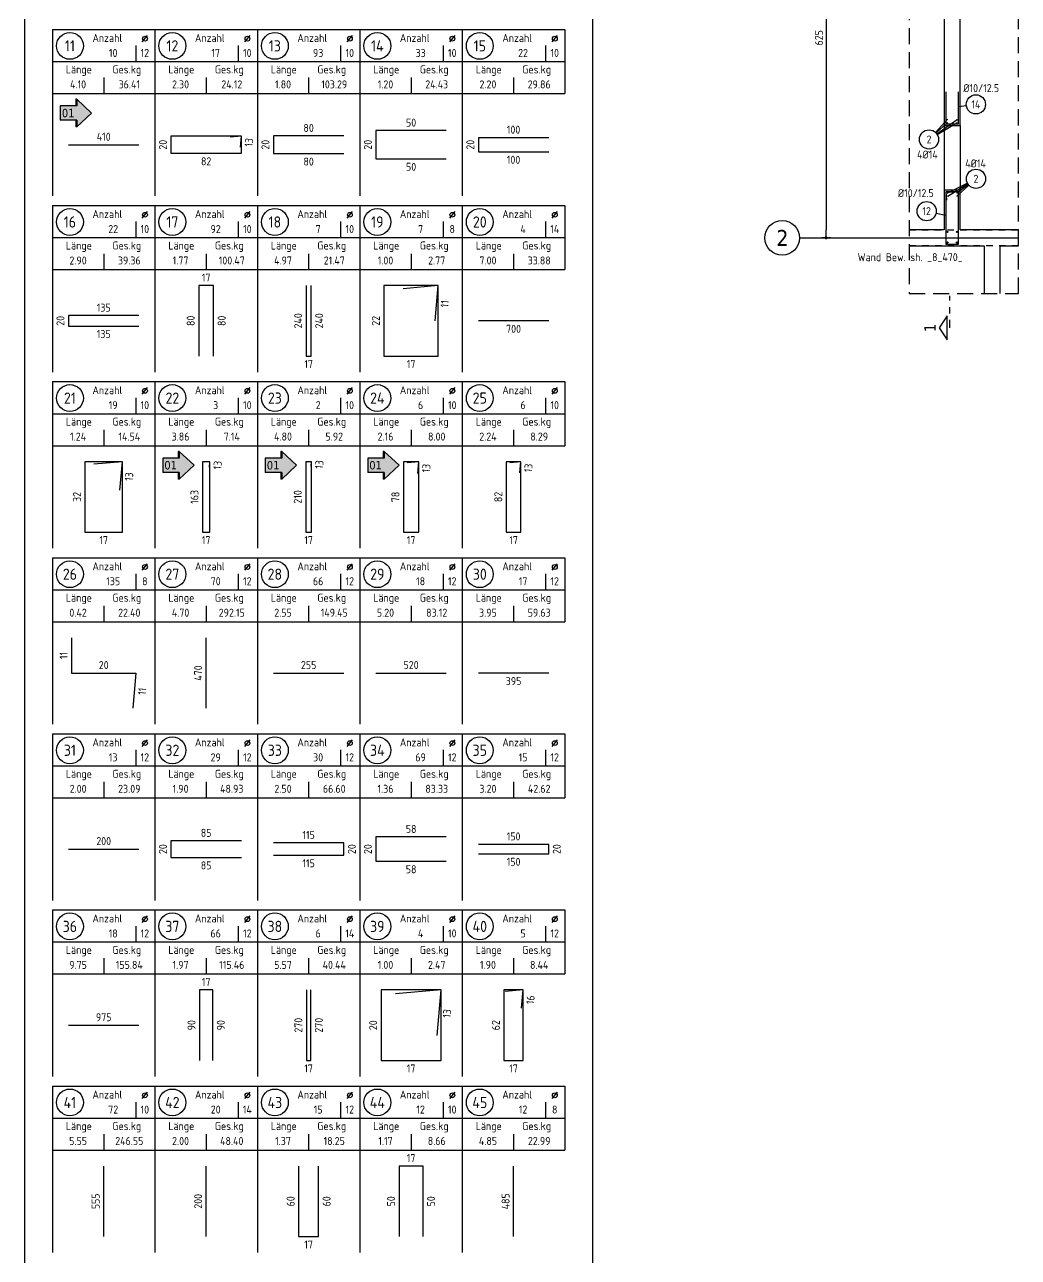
# Model space of a CAD drawing. Extents: x -11.1 to 77.6, y -9.5 to 63.5.
# Drawn here: x 32.03 to 47.54, y 7.3 to 26.55 of the extents above; entities that cross this region are included whole.
import ezdxf
from ezdxf.enums import TextEntityAlignment as Align

# ---------------------------------------------------------------- set-up
doc = ezdxf.new("R2010")
doc.units = 0
doc.header["$LTSCALE"] = 0.5
for name, pattern in [('AUSGEZOGEN', [1000.01, 1000, 0.01]), ('DASHDOTSMALL', [1.05, 0.5, -0.25, 0.05, -0.25]), ('DASHED', [0.75, 0.5, -0.25]), ('PUNKT', [0.175, 0.05, -0.125]), ('STRICHPUNKT2', [0.55, 0.25, -0.125, 0.05, -0.125])]:
    doc.linetypes.add(name, pattern=pattern)
for name, color, linetype in [('1.UG', 7, 'Continuous'), ('ACHSEN', 7, 'Continuous'), ('BETON', 7, 'Continuous'), ('grau_hell', 7, 'Continuous'), ('HILFE', 7, 'Continuous'), ('INDEX', 7, 'Continuous'), ('MASSE', 7, 'Continuous'), ('OBJEKT', 7, 'Continuous'), ('RND', 7, 'Continuous'), ('RND-1', 7, 'Continuous'), ('RND_BILD', 7, 'Continuous'), ('SCHNITTE', 7, 'Continuous'), ('SFP_Achsen', 7, 'Continuous'), ('TEXT', 7, 'Continuous')]:
    doc.layers.add(name, color=color, linetype=linetype)
doc.styles.add('helv', font='tahoma.ttf')
doc.styles.add('txt', font='isocp.shx')
doc.dimstyles.new('DOT_I', dxfattribs={"dimscale": 0.5, "dimtxt": 0.25, "dimasz": 0.25, "dimexe": 0.1, "dimexo": 0.3, "dimgap": 0.1, "dimtad": 1, "dimdec": 3, "dimzin": 3, "dimtxsty": 'txt', "dimblk": 'DOT', "dimblk1": 'DOT', "dimblk2": 'DOT', "dimsah": 1, "dimcen": 0.1, "dimse1": 1, "dimse2": 1, "dimazin": 0, "dimtfac": 1, "dimtdec": 4, "dimtix": 1, "dimtmove": 2, "dimatfit": 3, "dimfxl": 0, "dimtvp": 1, "dimtolj": 1, "dimtzin": 0, "dimarcsym": 0})

# ---------------------------------------------------------------- blocks, each defined once
blk = doc.blocks.new('SCHN-2')
at = {"layer": 'SCHNITTE', "color": 6, "linetype": 'Continuous'}
blk.add_lwpolyline([(0.378, 0.088), (0, 0.34), (-0.378, 0.088)], close=True, dxfattribs=at)
at = {"layer": 'SCHNITTE', "color": 1, "linetype": 'DASHDOTSMALL', "style": 'helv'}
blk.add_attdef('SCHN-2', text='', height=0.35, dxfattribs=at).set_placement((0, 0.45), align=Align.CENTER)
blk = doc.blocks.new('DOT')
at = {"layer": 'MASSE', "color": 7, "linetype": 'Continuous'}
for p, q in [((0, 0), (-1, 0)), ((0, 0.54), (0, -0.54))]:
    blk.add_line(p, q, dxfattribs=at)
at = {"layer": 'MASSE', "color": 7, "linetype": 'Continuous', "const_width": 0.2}
blk.add_lwpolyline([(-0.1, 0, 1), (0.1, 0, 1)], format="xyb", close=True, dxfattribs=at)
blk = doc.blocks.new('*D27')
at = {"layer": 'Defpoints', "color": 0, "linetype": 'AUSGEZOGEN', "transparency": 16777216}
for p in [(44.542, 29.466), (44.542, 23.216), (44.542, 23.216)]:
    blk.add_point(p, dxfattribs=at)
at = {"layer": 'MASSE', "color": 0, "linetype": 'AUSGEZOGEN', "lineweight": -2, "transparency": 16777216}
blk.add_line((44.542, 29.341), (44.542, 23.341), dxfattribs=at)
at = {"layer": 'MASSE', "color": 0, "linetype": 'AUSGEZOGEN', "lineweight": -2, "transparency": 16777216, "xscale": 0.125, "yscale": 0.125, "zscale": 0.125}
for p, rotation in [((44.542, 29.466), 90), ((44.542, 23.216), 270)]:
    blk.add_blockref('DOT', p, dxfattribs=dict(at, rotation=rotation))
at = {"layer": 'MASSE', "color": 0, "linetype": 'AUSGEZOGEN', "transparency": 16777216, "insert": (44.429, 26.341), "char_height": 0.125, "attachment_point": 5, "rotation": 90, "style": 'txt'}
blk.add_mtext('\\A1;625', dxfattribs=at)
blk = doc.blocks.new('RND_HIN')
at = {"layer": 'RND', "color": 7, "linetype": 'Continuous'}
blk.add_circle((0, 0), 0.3, dxfattribs=at)
at = {"layer": 'RND', "color": 7, "linetype": 'Continuous', "style": 'txt'}
blk.add_attdef('POSI', text='', height=0.25, dxfattribs=at).set_placement((0, 0), align=Align.MIDDLE)
blk = doc.blocks.new('RND_LIS2')
at = {"layer": 'RND', "color": 3, "linetype": 'Continuous'}
for p, q in [((0, 0), (0, -5.2)), ((0, 0), (3.2, 0)), ((3.2, 0), (3.2, -2)), ((2.6, -0.503), (2.6, -1)), ((0, -1), (3.2, -1)), ((1.6, -1.503), (1.6, -2)), ((0, -2), (3.2, -2))]:
    blk.add_line(p, q, dxfattribs=at)
at = {"layer": 'RND', "color": 7, "linetype": 'Continuous'}
blk.add_line((2.805, -0.39), (2.973, -0.186), dxfattribs=at)
at = {"layer": 'RND', "color": 1, "linetype": 'Continuous'}
blk.add_circle((0.545, -0.513), 0.42, dxfattribs=at)
at = {"layer": 'RND', "color": 7, "linetype": 'Continuous'}
blk.add_circle((2.889, -0.288), 0.075, dxfattribs=at)
at = {"layer": 'RND', "color": 7, "linetype": 'Continuous', "style": 'txt'}
for s, p in [('Anzahl', (1.249, -0.391)), ('Länge', (0.42, -1.373)), ('Ges.kg', (1.872, -1.373))]:
    blk.add_text(s, height=0.25, dxfattribs=at).set_placement(p)
at = {"layer": 'RND', "color": 1, "linetype": 'Continuous', "style": 'txt'}
blk.add_attdef('POS1', text='', height=0.35, dxfattribs=at).set_placement((0.545, -0.513), align=Align.MIDDLE)
at = {"layer": 'RND', "color": 7, "linetype": 'Continuous', "style": 'txt'}
for tag, p in [('STK1', (1.897, -0.859)), ('DS1', (2.885, -0.859)), ('LANG1', (0.8, -1.841)), ('GEW', (2.4, -1.841))]:
    blk.add_attdef(tag, text='', height=0.25, dxfattribs=at).set_placement(p, align=Align.CENTER)
blk = doc.blocks.new('hin_ind5')
at = {"layer": 'grau_hell', "linetype": 'AUSGEZOGEN'}
h = blk.add_hatch(color=9, dxfattribs=at)
h.dxf.hatch_style = 2
h.paths.add_polyline_path([(0, 0), (0.619, -0.577), (0.619, -0.3), (1.306, -0.3), (1.306, 0.3), (0.619, 0.3), (0.619, 0.577)])
h.paths.add_polyline_path([(0.34, -0.274), (1.311, -0.274), (1.311, 0.274), (0.34, 0.274)], flags=9)
at = {"layer": 'OBJEKT', "linetype": 'AUSGEZOGEN'}
for points in [[(0.619, 0.3), (0.66, 0.3), (0.66, 0.577), (0.619, 0.577)], [(0.619, -0.577), (0.66, -0.577), (0.66, -0.3), (0.619, -0.3)]]:
    blk.add_hatch(color=1, dxfattribs=at).paths.add_polyline_path(points)
at = {"layer": 'OBJEKT', "color": 1, "linetype": 'AUSGEZOGEN'}
for p, q in [((0, 0), (0.619, 0.577)), ((0.619, 0.577), (0.619, 0.3)), ((0.619, 0.577), (0.66, 0.577)), ((0.66, 0.577), (0.66, 0.3)), ((0, 0), (0.619, -0.577)), ((0.619, 0.3), (1.306, 0.3)), ((1.306, 0.3), (1.306, -0.3)), ((0.619, -0.3), (0.619, -0.577)), ((0.619, -0.3), (1.306, -0.3)), ((0.66, -0.3), (0.66, -0.577))]:
    blk.add_line(p, q, dxfattribs=at)
at = {"layer": 'OBJEKT', "color": 7, "linetype": 'AUSGEZOGEN'}
blk.add_line((0.619, -0.577), (0.66, -0.577), dxfattribs=at)
at = {"layer": 'INDEX', "color": 1, "linetype": 'Continuous', "style": 'helv'}
blk.add_attdef('INDEX', text='', height=0.35, rotation=360, dxfattribs=at).set_placement((1.259, 0), align=Align.MIDDLE_RIGHT)

msp = doc.modelspace()

# ---------------------------------------------------------------- linework, layer by layer
at = {"layer": '1.UG', "color": 7, "linetype": 'PUNKT', "lineweight": -2}
for p, q in [((45.8357, 23.3414), (47.5429, 23.3414)), ((47.5429, 23.0914), (45.8357, 23.0914))]:
    msp.add_line(p, q, dxfattribs=at)
at = {"layer": 'ACHSEN', "color": 140, "linetype": 'AUSGEZOGEN'}
msp.add_line((44.1261, 23.2164), (47.5429, 23.2164), dxfattribs=at)
at = {"layer": 'BETON', "color": 6, "linetype": 'AUSGEZOGEN', "lineweight": -2}
for p, q in [((46.3833, 27.8714), (46.3833, 24.9714)), ((46.6333, 24.9714), (46.6333, 27.4664)), ((46.3833, 24.9714), (46.6333, 24.9714)), ((46.6333, 23.9614), (46.3833, 23.9614)), ((46.3833, 23.9614), (46.3833, 23.3414)), ((46.6333, 23.3414), (46.6333, 23.9614)), ((46.3833, 23.3414), (45.8357, 23.3414)), ((47.5429, 23.3414), (46.6333, 23.3414)), ((45.8357, 23.0914), (47.0083, 23.0914)), ((47.0083, 23.0914), (47.0083, 22.3483)), ((47.2583, 22.3483), (47.2583, 23.0914)), ((47.2583, 23.0914), (47.5429, 23.0914))]:
    msp.add_line(p, q, dxfattribs=at)
at = {"layer": 'HILFE', "color": 102, "linetype": 'DASHED'}
for p, q in [((45.8357, 38.4908), (45.8357, 22.3483)), ((47.5429, 22.3483), (47.5429, 29.114)), ((45.8357, 22.3483), (47.5429, 22.3483))]:
    msp.add_line(p, q, dxfattribs=at)
at = {"layer": 'OBJEKT', "color": 7, "linetype": 'AUSGEZOGEN'}
for p, q in [((46.3833, 24.9714), (46.3833, 23.9614)), ((46.6333, 24.9714), (46.6333, 23.9614))]:
    msp.add_line(p, q, dxfattribs=at)
at = {"layer": 'RND', "color": 102, "linetype": 'AUSGEZOGEN'}
for p, q in [((46.7315, 25.2787), (46.6083, 25.2604)), ((46.2497, 24.863), (46.4393, 25.07)), ((46.2708, 24.8391), (46.5865, 25.0623)), ((46.2584, 24.8544), (46.4291, 25.0124)), ((46.277, 24.8295), (46.5826, 25.0124)), ((46.7478, 24.0705), (46.4385, 23.9118)), ((46.7539, 24.0597), (46.4406, 23.8646)), ((46.7702, 24.0381), (46.5883, 23.8728)), ((46.7614, 24.0487), (46.5903, 23.92)), ((46.258, 23.6012), (46.4083, 23.5685))]:
    msp.add_line(p, q, dxfattribs=at)
at = {"layer": 'RND', "color": 7, "linetype": 'AUSGEZOGEN', "const_width": 0.01}
for points in [[(46.4304, 25.063, 1), (46.4404, 25.063, 1)], [(46.579, 25.063, 1), (46.589, 25.063, 1)], [(46.4304, 25.0133, 1), (46.4404, 25.0133, 1)], [(46.579, 25.0133, 1), (46.589, 25.0133, 1)], [(46.4304, 23.9179, 1), (46.4404, 23.9179, 1)], [(46.4304, 23.8683, 1), (46.4404, 23.8683, 1)], [(46.579, 23.9179, 1), (46.589, 23.9179, 1)], [(46.579, 23.8683, 1), (46.589, 23.8683, 1)]]:
    msp.add_lwpolyline(points, format="xyb", close=True, dxfattribs=at)
at = {"layer": 'RND', "color": 7, "linetype": 'AUSGEZOGEN'}
for centre in [(46.4354, 23.3096), (46.584, 23.3096), (46.4354, 23.1429), (46.584, 23.1429)]:
    msp.add_circle(centre, 0.01, dxfattribs=at)
at = {"layer": 'RND-1', "color": 1, "linetype": 'AUSGEZOGEN'}
for points in [[(46.4083, 25.4964), (46.4083, 24.9964), (46.6083, 24.9964), (46.6083, 25.4964)], [(46.5378, 23.9251), (46.4083, 23.9364), (46.4083, 23.1164), (46.6083, 23.1164), (46.6083, 23.9364), (46.4083, 23.9364), (46.4196, 23.8069)]]:
    msp.add_lwpolyline(points, dxfattribs=at)
at = {"layer": 'RND_BILD', "color": 1, "linetype": 'AUSGEZOGEN'}
for points in [[(38.6111, 24.8906), (37.5111, 24.8906), (37.5111, 24.4506), (38.6111, 24.4506)], [(32.7111, 24.6706), (33.8111, 24.6706)], [(35.3959, 24.631), (35.4111, 24.8048), (34.3111, 24.8048), (34.3111, 24.5365), (35.4111, 24.5365), (35.4111, 24.8048), (35.2374, 24.7896)], [(37.0111, 24.8081), (35.9111, 24.8081), (35.9111, 24.5331), (37.0111, 24.5331)], [(40.2111, 24.7806), (39.1111, 24.7806), (39.1111, 24.5606), (40.2111, 24.5606)], [(34.978, 21.3706), (34.978, 22.4706), (34.7443, 22.4706), (34.7443, 21.3706)], [(36.4222, 22.4706), (36.4222, 21.3706), (36.5001, 21.3706), (36.5001, 22.4706)], [(38.4382, 21.9227), (38.4861, 22.4706), (37.6361, 22.4706), (37.6361, 21.3706), (38.4861, 21.3706), (38.4861, 22.4706), (37.9382, 22.4227)], [(33.8111, 22.0021), (32.7111, 22.0021), (32.7111, 21.8391), (33.8111, 21.8391)], [(40.2111, 21.9206), (39.1111, 21.9206)], [(33.5144, 19.2754), (33.5533, 19.7206), (32.969, 19.7206), (32.969, 18.6206), (33.5533, 18.6206), (33.5533, 19.7206), (33.1082, 19.6817)], [(34.9109, 19.6332), (34.9185, 19.7206), (34.8038, 19.7206), (34.8038, 18.6206), (34.9185, 18.6206), (34.9185, 19.7206), (34.8311, 19.713)], [(36.4997, 19.6528), (36.5057, 19.7206), (36.4166, 19.7206), (36.4166, 18.6206), (36.5057, 18.6206), (36.5057, 19.7206), (36.4378, 19.7147)], [(38.165, 19.538), (38.181, 19.7206), (37.9413, 19.7206), (37.9413, 18.6206), (38.181, 18.6206), (38.181, 19.7206), (37.9984, 19.7046)], [(39.76, 19.5469), (39.7752, 19.7206), (39.5471, 19.7206), (39.5471, 18.6206), (39.7752, 18.6206), (39.7752, 19.7206), (39.6014, 19.7054)], [(32.7602, 16.9706), (32.7602, 16.4196), (33.7621, 16.4196), (33.7141, 15.8706)], [(34.8611, 15.8706), (34.8611, 16.9706)], [(35.9111, 16.4206), (37.0111, 16.4206)], [(37.5111, 16.4206), (38.6111, 16.4206)], [(40.2111, 16.4206), (39.1111, 16.4206)], [(38.6111, 13.8603), (37.5111, 13.8603), (37.5111, 13.481), (38.6111, 13.481)], [(32.7111, 13.6706), (33.8111, 13.6706)], [(35.4111, 13.8), (34.3111, 13.8), (34.3111, 13.5412), (35.4111, 13.5412)], [(35.9111, 13.575), (37.0111, 13.575), (37.0111, 13.7663), (35.9111, 13.7663)], [(39.1111, 13.5973), (40.2111, 13.5973), (40.2111, 13.744), (39.1111, 13.744)], [(34.965, 10.3706), (34.965, 11.4706), (34.7573, 11.4706), (34.7573, 10.3706)], [(36.4265, 11.4706), (36.4265, 10.3706), (36.4958, 10.3706), (36.4958, 11.4706)], [(38.4663, 10.7583), (38.5286, 11.4706), (37.5936, 11.4706), (37.5936, 10.3706), (38.5286, 10.3706), (38.5286, 11.4706), (37.8164, 11.4083)], [(39.7872, 11.1878), (39.8119, 11.4706), (39.5103, 11.4706), (39.5103, 10.3706), (39.8119, 10.3706), (39.8119, 11.4706), (39.5292, 11.4459)], [(32.7111, 10.9206), (33.8111, 10.9206)], [(33.2611, 7.6206), (33.2611, 8.7206)], [(34.8611, 7.6206), (34.8611, 8.7206)], [(36.3053, 8.7206), (36.3053, 7.6206), (36.617, 7.6206), (36.617, 8.7206)], [(38.2481, 7.6206), (38.2481, 8.7206), (37.8741, 8.7206), (37.8741, 7.6206)], [(39.6611, 7.6206), (39.6611, 8.7206)]]:
    msp.add_lwpolyline(points, dxfattribs=at)
at = {"layer": 'SCHNITTE', "color": 6, "linetype": 'STRICHPUNKT2'}
msp.add_line((46.4749, 21.8109), (46.4749, 22.3109), dxfattribs=at)
at = {"layer": 'SFP_Achsen', "color": 7, "linetype": 'AUSGEZOGEN'}
msp.add_circle((43.8556, 23.2164), 0.2705, dxfattribs=at)
at = {"layer": 'TEXT', "color": 1, "linetype": 'AUSGEZOGEN'}
msp.add_lwpolyline([(32.027, 0.7587), (40.899, 0.7587), (40.899, 32.5862), (32.027, 32.5862)], close=True, dxfattribs=at)

# ---------------------------------------------------------------- block references
at = {"color": 7, "linetype": 'AUSGEZOGEN'}
ref = msp.add_blockref('hin_ind5', (33.073, 25.1655), dxfattribs=dict(at, xscale=-0.375, yscale=0.375, zscale=0.375))
ref.add_attrib('INDEX', '01', dxfattribs={"layer": 'INDEX', "color": 1, "linetype": 'Continuous', "height": 0.13125, "style": 'helv'}).set_placement((32.8051, 25.1655), align=Align.MIDDLE_RIGHT)
ref = msp.add_blockref('hin_ind5', (34.673, 19.6655), dxfattribs=dict(at, xscale=-0.375, yscale=0.375, zscale=0.375))
ref.add_attrib('INDEX', '01', dxfattribs={"layer": 'INDEX', "color": 1, "linetype": 'Continuous', "height": 0.13125, "style": 'helv'}).set_placement((34.4051, 19.6655), align=Align.MIDDLE_RIGHT)
ref = msp.add_blockref('hin_ind5', (36.273, 19.6655), dxfattribs=dict(at, xscale=-0.375, yscale=0.375, zscale=0.375))
ref.add_attrib('INDEX', '01', dxfattribs={"layer": 'INDEX', "color": 1, "linetype": 'Continuous', "height": 0.13125, "style": 'helv'}).set_placement((36.0051, 19.6655), align=Align.MIDDLE_RIGHT)
ref = msp.add_blockref('hin_ind5', (37.873, 19.6655), dxfattribs=dict(at, xscale=-0.375, yscale=0.375, zscale=0.375))
ref.add_attrib('INDEX', '01', dxfattribs={"layer": 'INDEX', "color": 1, "linetype": 'Continuous', "height": 0.13125, "style": 'helv'}).set_placement((37.6051, 19.6655), align=Align.MIDDLE_RIGHT)
at = {"layer": 'RND', "color": 7, "linetype": 'AUSGEZOGEN', "xscale": 0.5, "yscale": 0.5, "zscale": 0.5}
for p, values in [((46.8799, 25.3006), {'POSI': '14'}), ((46.1483, 24.7525), {'POSI': '2'}), ((46.8813, 24.1389), {'POSI': '2'}), ((46.1114, 23.6332), {'POSI': '12'})]:
    msp.add_blockref('RND_HIN', p, dxfattribs=at).add_auto_attribs(values)
at = {"layer": 'RND_BILD', "color": 7, "linetype": 'AUSGEZOGEN', "xscale": 0.5, "yscale": 0.5, "zscale": 0.5}
for p, values in [((32.4611, 26.4706), {'POS1': '11', 'STK1': '10', 'DS1': '12', 'LANG1': '4.10', 'GEW': '36.41'}), ((34.0611, 26.4706), {'POS1': '12', 'STK1': '17', 'DS1': '10', 'LANG1': '2.30', 'GEW': '24.12'}), ((35.6611, 26.4706), {'POS1': '13', 'STK1': '93', 'DS1': '10', 'LANG1': '1.80', 'GEW': '103.29'}), ((37.2611, 26.4706), {'POS1': '14', 'STK1': '33', 'DS1': '10', 'LANG1': '1.20', 'GEW': '24.43'}), ((38.8611, 26.4706), {'POS1': '15', 'STK1': '22', 'DS1': '10', 'LANG1': '2.20', 'GEW': '29.86'}), ((32.4611, 23.7206), {'POS1': '16', 'STK1': '22', 'DS1': '10', 'LANG1': '2.90', 'GEW': '39.36'}), ((34.0611, 23.7206), {'POS1': '17', 'STK1': '92', 'DS1': '10', 'LANG1': '1.77', 'GEW': '100.47'}), ((35.6611, 23.7206), {'POS1': '18', 'STK1': '7', 'DS1': '10', 'LANG1': '4.97', 'GEW': '21.47'}), ((37.2611, 23.7206), {'POS1': '19', 'STK1': '7', 'DS1': '8', 'LANG1': '1.00', 'GEW': '2.77'}), ((38.8611, 23.7206), {'POS1': '20', 'STK1': '4', 'DS1': '14', 'LANG1': '7.00', 'GEW': '33.88'}), ((34.0611, 20.9706), {'POS1': '22', 'STK1': '3', 'DS1': '10', 'LANG1': '3.86', 'GEW': '7.14'}), ((35.6611, 20.9706), {'POS1': '23', 'STK1': '2', 'DS1': '10', 'LANG1': '4.80', 'GEW': '5.92'}), ((37.2611, 20.9706), {'POS1': '24', 'STK1': '6', 'DS1': '10', 'LANG1': '2.16', 'GEW': '8.00'}), ((38.8611, 20.9706), {'POS1': '25', 'STK1': '6', 'DS1': '10', 'LANG1': '2.24', 'GEW': '8.29'}), ((32.4611, 18.2206), {'POS1': '26', 'STK1': '135', 'DS1': '8', 'LANG1': '0.42', 'GEW': '22.40'}), ((34.0611, 18.2206), {'POS1': '27', 'STK1': '70', 'DS1': '12', 'LANG1': '4.70', 'GEW': '292.15'}), ((35.6611, 18.2206), {'POS1': '28', 'STK1': '66', 'DS1': '12', 'LANG1': '2.55', 'GEW': '149.45'}), ((37.2611, 18.2206), {'POS1': '29', 'STK1': '18', 'DS1': '12', 'LANG1': '5.20', 'GEW': '83.12'}), ((38.8611, 18.2206), {'POS1': '30', 'STK1': '17', 'DS1': '12', 'LANG1': '3.95', 'GEW': '59.63'}), ((32.4611, 15.4706), {'POS1': '31', 'STK1': '13', 'DS1': '12', 'LANG1': '2.00', 'GEW': '23.09'}), ((34.0611, 15.4706), {'POS1': '32', 'STK1': '29', 'DS1': '12', 'LANG1': '1.90', 'GEW': '48.93'}), ((35.6611, 15.4706), {'POS1': '33', 'STK1': '30', 'DS1': '12', 'LANG1': '2.50', 'GEW': '66.60'}), ((37.2611, 15.4706), {'POS1': '34', 'STK1': '69', 'DS1': '12', 'LANG1': '1.36', 'GEW': '83.33'}), ((38.8611, 15.4706), {'POS1': '35', 'STK1': '15', 'DS1': '12', 'LANG1': '3.20', 'GEW': '42.62'}), ((32.4611, 12.7206), {'POS1': '36', 'STK1': '18', 'DS1': '12', 'LANG1': '9.75', 'GEW': '155.84'}), ((34.0611, 12.7206), {'POS1': '37', 'STK1': '66', 'DS1': '12', 'LANG1': '1.97', 'GEW': '115.46'}), ((35.6611, 12.7206), {'POS1': '38', 'STK1': '6', 'DS1': '14', 'LANG1': '5.57', 'GEW': '40.44'}), ((37.2611, 12.7206), {'POS1': '39', 'STK1': '4', 'DS1': '10', 'LANG1': '1.00', 'GEW': '2.47'}), ((38.8611, 12.7206), {'POS1': '40', 'STK1': '5', 'DS1': '12', 'LANG1': '1.90', 'GEW': '8.44'}), ((34.0611, 9.9706), {'POS1': '42', 'STK1': '20', 'DS1': '14', 'LANG1': '2.00', 'GEW': '48.40'}), ((35.6611, 9.9706), {'POS1': '43', 'STK1': '15', 'DS1': '12', 'LANG1': '1.37', 'GEW': '18.25'}), ((37.2611, 9.9706), {'POS1': '44', 'STK1': '12', 'DS1': '10', 'LANG1': '1.17', 'GEW': '8.66'}), ((38.8611, 9.9706), {'POS1': '45', 'STK1': '12', 'DS1': '8', 'LANG1': '4.85', 'GEW': '22.99'})]:
    msp.add_blockref('RND_LIS2', p, dxfattribs=at).add_auto_attribs(values)
at = {"layer": 'RND_BILD', "color": 6, "linetype": 'AUSGEZOGEN', "xscale": 0.5, "yscale": 0.5, "zscale": 0.5}
for p, values in [((32.4611, 20.9706), {'POS1': '21', 'STK1': '19', 'DS1': '10', 'LANG1': '1.24', 'GEW': '14.54'}), ((32.4611, 9.9706), {'POS1': '41', 'STK1': '72', 'DS1': '10', 'LANG1': '5.55', 'GEW': '246.55'})]:
    msp.add_blockref('RND_LIS2', p, dxfattribs=at).add_auto_attribs(values)
at = {"layer": 'SCHNITTE', "color": 6, "linetype": 'STRICHPUNKT2', "xscale": 0.5, "yscale": 0.5, "zscale": 0.5, "rotation": 90}
msp.add_blockref('SCHN-2', (46.4749, 21.8109), dxfattribs=at).add_auto_attribs({'SCHN-2': '1'})

# ---------------------------------------------------------------- texts
at = {"layer": 'RND_BILD', "color": 7, "linetype": 'AUSGEZOGEN', "style": 'txt'}
for s, p in [('50', (38.0611, 25.0156)), ('80', (36.4611, 24.9331)), ('100', (39.6611, 24.9056)), ('82', (34.8611, 24.4115)), ('80', (36.4611, 24.4081)), ('100', (39.6611, 24.4356)), ('50', (38.0611, 24.3256)), ('135', (33.2611, 22.1271)), ('135', (33.2611, 21.7141)), ('700', (39.6611, 21.7956)), ('17', (36.4611, 21.2456)), ('17', (38.0611, 21.2456)), ('17', (33.2611, 18.4956)), ('17', (34.8611, 18.4956)), ('17', (36.4611, 18.4956)), ('17', (38.0611, 18.4956)), ('17', (39.6611, 18.4956)), ('20', (33.2611, 16.5446)), ('255', (36.4611, 16.5456)), ('520', (38.0611, 16.5456)), ('395', (39.6611, 16.2956)), ('85', (34.8611, 13.925)), ('115', (36.4611, 13.8913)), ('58', (38.0611, 13.9853)), ('150', (39.6611, 13.869)), ('200', (33.2611, 13.7956)), ('85', (34.8611, 13.4162)), ('115', (36.4611, 13.45)), ('150', (39.6611, 13.4723)), ('58', (38.0611, 13.356)), ('17', (34.8611, 11.5956)), ('975', (33.2611, 11.0456)), ('17', (36.4611, 10.2456)), ('17', (38.0611, 10.2456)), ('17', (38.0611, 8.8456)), ('17', (36.4611, 7.4956))]:
    msp.add_text(s, height=0.125, dxfattribs=at).set_placement(p, align=Align.MIDDLE)
for s, rotation, p in [('410', 360, (33.2611, 24.7956)), ('20', 90, (34.1861, 24.6706)), ('13', 84.99986, (35.5281, 24.707)), ('20', 90, (35.7861, 24.6706)), ('20', 90, (37.3861, 24.6706)), ('20', 90, (38.9861, 24.6706)), ('17', 360, (34.8611, 22.5956)), ('11', 84.99986, (38.5867, 22.1858)), ('20', 90, (32.5861, 21.9206)), ('80', 90, (34.6193, 21.9206)), ('80', 90, (35.103, 21.9206)), ('240', 90, (36.2972, 21.9206)), ('240', 90, (36.6251, 21.9206)), ('22', 90, (37.5111, 21.9206)), ('13', 84.99986, (35.0392, 19.666)), ('13', 84.99986, (36.6272, 19.6758)), ('13', 84.99986, (38.2975, 19.6184)), ('13', 84.99986, (39.8921, 19.6229)), ('13', 84.99986, (33.6584, 19.4871)), ('163', 90, (34.6788, 19.1706)), ('210', 90, (36.2916, 19.1706)), ('32', 90, (32.844, 19.1706)), ('78', 90, (37.8163, 19.1706)), ('82', 90, (39.4221, 19.1706)), ('11', 90, (32.6352, 16.6951)), ('470', 90, (34.7361, 16.4206)), ('11', 85, (33.8626, 16.1342)), ('20', 90, (34.1861, 13.6706)), ('20', 90, (37.1361, 13.6706)), ('20', 90, (37.3861, 13.6706)), ('20', 90, (40.3361, 13.6706)), ('16', 84.99986, (39.9241, 11.3183)), ('90', 90, (34.6323, 10.9206)), ('90', 90, (35.09, 10.9206)), ('270', 90, (36.3015, 10.9206)), ('270', 90, (36.6208, 10.9206)), ('20', 90, (37.4686, 10.9206)), ('13', 84.99986, (38.622, 11.1036)), ('62', 90, (39.3853, 10.9206)), ('17', 360, (39.6611, 10.2456)), ('555', 90, (33.1361, 8.1706)), ('200', 90, (34.7361, 8.1706)), ('485', 90, (39.5361, 8.1706)), ('60', 90, (36.1803, 8.1706)), ('60', 90, (36.742, 8.1706)), ('50', 90, (37.7491, 8.1706)), ('50', 90, (38.3731, 8.1706))]:
    msp.add_text(s, height=0.125, rotation=rotation, dxfattribs=at).set_placement(p, align=Align.MIDDLE)
at = {"layer": 'SFP_Achsen', "color": 6, "linetype": 'AUSGEZOGEN', "style": 'helv'}
msp.add_text('2', height=0.25, dxfattribs=at).set_placement((43.765, 23.0902))
at = {"layer": 'TEXT', "color": 7, "linetype": 'AUSGEZOGEN', "style": 'txt'}
for s, p in [('%%C10/12.5', (46.6833, 25.4919)), ('4%%C14', (45.9619, 24.4543)), ('4%%C14', (46.7142, 24.3161)), ('%%C10/12.5', (45.6628, 23.8524)), ('Wand Bew. sh. _8_470_', (45.0332, 22.8519))]:
    msp.add_text(s, height=0.125, dxfattribs=at).set_placement(p)

# ---------------------------------------------------------------- dimensions: what is measured, and where the dimension line sits
at = {"layer": 'MASSE', "color": 7, "linetype": 'AUSGEZOGEN'}
dim = msp.add_linear_dim(base=(44.5416, 23.2164), p1=(44.5416, 29.4664), p2=(44.5416, 23.2164), angle=90, dimstyle='DOT_I', override={"dimdec": 0, "dimlfac": 100}, dxfattribs=at)
dim.commit()
dim.dimension.update_dxf_attribs({"geometry": '*D27', "text_midpoint": (44.429, 26.3414)})

doc.saveas('drawing.dxf')
